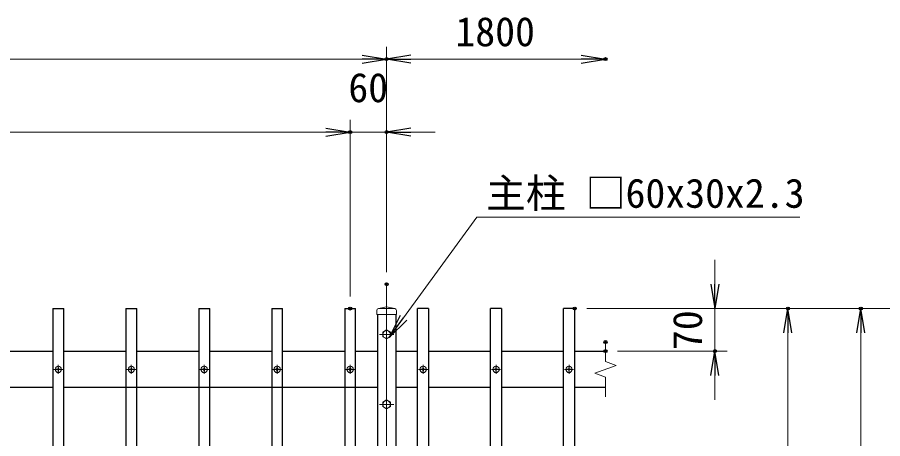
# Model space of a CAD drawing. Units: millimetres, scale not verified. Extents: x -4200 to 4200, y -2970 to 2970.
# Drawn here: x -1987 to -564, y 266 to 959 of the extents above; entities that cross this region are included whole.
import ezdxf
from ezdxf.enums import TextEntityAlignment as Align

# ---------------------------------------------------------------- set-up
doc = ezdxf.new("R2010")
doc.units = ezdxf.units.MM
doc.header["$LTSCALE"] = 10
doc.header["$PDMODE"] = 32
doc.header["$PDSIZE"] = 5
doc.linetypes.add('USER1', pattern=[50.8, 31.75, -6.35, 6.35, -6.35])
for name, color, linetype, lineweight in [('0-2_D-BMK', 2, 'USER1', 13), ('0-3_D-STR3', 3, 'Continuous', 13), ('0-4_D-STR-DIM', 7, 'Continuous', 13), ('0-5_0', 7, 'Continuous', 25), ('0-9_D-STR1', 1, 'Continuous', 25), ('0-B_D-STR-TXT', 7, 'Continuous', 13)]:
    doc.layers.add(name, color=color, linetype=linetype, lineweight=lineweight)
doc.layers.add('0-6_Defpoints', color=8, linetype='Continuous')
doc.styles.add('ＭＳ ゴシック', font='')
doc.styles.get('ＭＳ ゴシック').set_extended_font_data('MS Gothic')

# ---------------------------------------------------------------- blocks, each defined once
blk = doc.blocks.new('_Open')
at = {"layer": '0-5_0'}
blk.add_line((-10, 1.667), (0, 0), dxfattribs=at)
blk.add_lwpolyline([(-10, -1.667), (0, 0), (-10, 0)], dxfattribs=at)
blk = doc.blocks.new('MLeader1')
at = {"layer": '0-B_D-STR-TXT'}
blk.add_line((-1221.27, 630.48), (-700.17, 630.48), dxfattribs=at)
at = {"layer": '0-B_D-STR-TXT', "lineweight": 25}
blk.add_line((-1346.56, 460.86), (-1375.5, 432.45), dxfattribs=at)
at = {"layer": '0-B_D-STR-TXT'}
blk.add_lwpolyline([(-1351.95, 464.78), (-1231.27, 630.48), (-1221.27, 630.48)], dxfattribs=at)
at = {"layer": '0-B_D-STR-TXT', "lineweight": 25}
blk.add_lwpolyline([(-1357.34, 468.71), (-1375.5, 432.45), (-1351.95, 464.78)], dxfattribs=at)
at = {"layer": '0-B_D-STR-TXT', "style": 'ＭＳ ゴシック'}
blk.add_text('主柱 □60x30x2.3', height=48.09, dxfattribs=at).set_placement((-1216.32, 631.27), align=Align.BOTTOM_LEFT)

msp = doc.modelspace()

# ---------------------------------------------------------------- linework, layer by layer
at = {"layer": '0-2_D-BMK'}
for p, q in [((-1379.77, 520.11), (-1379.77, -339.89)), ((-1367.77, 437.61), (-1391.77, 437.61)), ((-1919.77, 387.61), (-1919.77, 372.61)), ((-1799.77, 387.61), (-1799.77, 372.61)), ((-1679.77, 387.61), (-1679.77, 372.61)), ((-1559.77, 387.61), (-1559.77, 372.61)), ((-1439.77, 387.61), (-1439.77, 372.61)), ((-1319.77, 387.61), (-1319.77, 372.61)), ((-1199.77, 387.61), (-1199.77, 372.61)), ((-1079.77, 387.61), (-1079.77, 372.61)), ((-1912.27, 380.11), (-1927.27, 380.11)), ((-1792.27, 380.11), (-1807.27, 380.11)), ((-1672.27, 380.11), (-1687.27, 380.11)), ((-1552.27, 380.11), (-1567.27, 380.11)), ((-1432.27, 380.11), (-1447.27, 380.11)), ((-1312.27, 380.11), (-1327.27, 380.11)), ((-1192.27, 380.11), (-1207.27, 380.11)), ((-1072.27, 380.11), (-1087.27, 380.11)), ((-1367.77, 322.61), (-1391.77, 322.61))]:
    msp.add_line(p, q, dxfattribs=at)
at = {"layer": '0-3_D-STR3'}
for p, q in [((-1396.02, 477.11), (-1396.02, 470.11)), ((-1396.02, 470.11), (-1363.52, 470.11)), ((-1379.77, 483.11), (-1393.02, 480.11)), ((-1393.02, 480.11), (-1366.52, 480.11)), ((-1379.77, 483.11), (-1366.52, 480.11)), ((-1363.52, 477.11), (-1363.52, 470.11)), ((-1921.6, 380.5), (-1923.12, 380.48)), ((-1923.12, 380.48), (-1923.12, 379.75)), ((-1923.12, 380.48), (-1923.12, 379.75)), ((-1921.6, 379.72), (-1923.12, 379.75)), ((-1920.67, 380.98), (-1921.6, 380.5)), ((-1920.67, 379.25), (-1921.6, 379.72)), ((-1920.65, 380.99), (-1920.16, 381.92)), ((-1920.65, 379.23), (-1920.16, 378.31)), ((-1920.14, 383.46), (-1920.16, 381.92)), ((-1920.16, 383.46), (-1919.4, 383.46)), ((-1920.14, 376.76), (-1920.16, 378.31)), ((-1920.14, 376.76), (-1919.4, 376.76)), ((-1919.4, 383.46), (-1919.38, 381.92)), ((-1919.4, 376.76), (-1919.38, 378.31)), ((-1918.89, 380.99), (-1919.38, 381.92)), ((-1918.89, 379.23), (-1919.38, 378.31)), ((-1918.87, 380.98), (-1917.94, 380.5)), ((-1918.87, 379.25), (-1917.94, 379.72)), ((-1917.94, 379.72), (-1916.42, 379.75)), ((-1801.6, 380.5), (-1803.12, 380.48)), ((-1803.12, 380.48), (-1803.12, 379.75)), ((-1803.12, 380.48), (-1803.12, 379.75)), ((-1801.6, 379.72), (-1803.12, 379.75)), ((-1800.67, 380.98), (-1801.6, 380.5)), ((-1800.67, 379.25), (-1801.6, 379.72)), ((-1800.65, 380.99), (-1800.16, 381.92)), ((-1800.65, 379.23), (-1800.16, 378.31)), ((-1800.14, 383.46), (-1800.16, 381.92)), ((-1800.16, 383.46), (-1799.4, 383.46)), ((-1800.14, 376.76), (-1800.16, 378.31)), ((-1800.14, 376.76), (-1799.4, 376.76)), ((-1799.4, 383.46), (-1799.38, 381.92)), ((-1799.4, 376.76), (-1799.38, 378.31)), ((-1798.89, 380.99), (-1799.38, 381.92)), ((-1798.89, 379.23), (-1799.38, 378.31)), ((-1798.87, 380.98), (-1797.94, 380.5)), ((-1798.87, 379.25), (-1797.94, 379.72)), ((-1797.94, 379.72), (-1796.42, 379.75)), ((-1681.6, 380.5), (-1683.12, 380.48)), ((-1683.12, 380.48), (-1683.12, 379.75)), ((-1683.12, 380.48), (-1683.12, 379.75)), ((-1681.6, 379.72), (-1683.12, 379.75)), ((-1680.67, 380.98), (-1681.6, 380.5)), ((-1680.67, 379.25), (-1681.6, 379.72)), ((-1680.65, 380.99), (-1680.16, 381.92)), ((-1680.65, 379.23), (-1680.16, 378.31)), ((-1680.14, 383.46), (-1680.16, 381.92)), ((-1680.16, 383.46), (-1679.4, 383.46)), ((-1680.14, 376.76), (-1680.16, 378.31)), ((-1680.14, 376.76), (-1679.4, 376.76)), ((-1679.4, 383.46), (-1679.38, 381.92)), ((-1679.4, 376.76), (-1679.38, 378.31)), ((-1678.89, 380.99), (-1679.38, 381.92)), ((-1678.89, 379.23), (-1679.38, 378.31)), ((-1678.87, 380.98), (-1677.94, 380.5)), ((-1678.87, 379.25), (-1677.94, 379.72)), ((-1677.94, 379.72), (-1676.42, 379.75)), ((-1561.6, 380.5), (-1563.12, 380.48)), ((-1563.12, 380.48), (-1563.12, 379.75)), ((-1563.12, 380.48), (-1563.12, 379.75)), ((-1561.6, 379.72), (-1563.12, 379.75)), ((-1560.67, 380.98), (-1561.6, 380.5)), ((-1560.67, 379.25), (-1561.6, 379.72)), ((-1560.65, 380.99), (-1560.16, 381.92)), ((-1560.65, 379.23), (-1560.16, 378.31)), ((-1560.14, 383.46), (-1560.16, 381.92)), ((-1560.16, 383.46), (-1559.4, 383.46)), ((-1560.14, 376.76), (-1560.16, 378.31)), ((-1560.14, 376.76), (-1559.4, 376.76)), ((-1559.4, 383.46), (-1559.38, 381.92)), ((-1559.4, 376.76), (-1559.38, 378.31)), ((-1558.89, 380.99), (-1559.38, 381.92)), ((-1558.89, 379.23), (-1559.38, 378.31)), ((-1558.87, 380.98), (-1557.94, 380.5)), ((-1558.87, 379.25), (-1557.94, 379.72)), ((-1557.94, 379.72), (-1556.42, 379.75)), ((-1441.6, 380.5), (-1443.12, 380.48)), ((-1443.12, 380.48), (-1443.12, 379.75)), ((-1443.12, 380.48), (-1443.12, 379.75)), ((-1441.6, 379.72), (-1443.12, 379.75)), ((-1440.67, 380.98), (-1441.6, 380.5)), ((-1440.67, 379.25), (-1441.6, 379.72)), ((-1440.65, 380.99), (-1440.16, 381.92)), ((-1440.65, 379.23), (-1440.16, 378.31)), ((-1440.14, 383.46), (-1440.16, 381.92)), ((-1440.16, 383.46), (-1439.4, 383.46)), ((-1440.14, 376.76), (-1440.16, 378.31)), ((-1440.14, 376.76), (-1439.4, 376.76)), ((-1439.4, 383.46), (-1439.38, 381.92)), ((-1439.4, 376.76), (-1439.38, 378.31)), ((-1438.89, 380.99), (-1439.38, 381.92)), ((-1438.89, 379.23), (-1439.38, 378.31)), ((-1438.87, 380.98), (-1437.94, 380.5)), ((-1438.87, 379.25), (-1437.94, 379.72)), ((-1437.94, 379.72), (-1436.42, 379.75)), ((-1321.6, 380.5), (-1323.12, 380.48)), ((-1323.12, 380.48), (-1323.12, 379.75)), ((-1323.12, 380.48), (-1323.12, 379.75)), ((-1321.6, 379.72), (-1323.12, 379.75)), ((-1320.67, 380.98), (-1321.6, 380.5)), ((-1320.67, 379.25), (-1321.6, 379.72)), ((-1320.65, 380.99), (-1320.16, 381.92)), ((-1320.65, 379.23), (-1320.16, 378.31)), ((-1320.14, 383.46), (-1320.16, 381.92)), ((-1320.16, 383.46), (-1319.4, 383.46)), ((-1320.14, 376.76), (-1320.16, 378.31)), ((-1320.14, 376.76), (-1319.4, 376.76)), ((-1319.4, 383.46), (-1319.38, 381.92)), ((-1319.4, 376.76), (-1319.38, 378.31)), ((-1318.89, 380.99), (-1319.38, 381.92)), ((-1318.89, 379.23), (-1319.38, 378.31)), ((-1318.87, 380.98), (-1317.94, 380.5)), ((-1318.87, 379.25), (-1317.94, 379.72)), ((-1317.94, 379.72), (-1316.42, 379.75)), ((-1201.6, 380.5), (-1203.12, 380.48)), ((-1203.12, 380.48), (-1203.12, 379.75)), ((-1203.12, 380.48), (-1203.12, 379.75)), ((-1201.6, 379.72), (-1203.12, 379.75)), ((-1200.67, 380.98), (-1201.6, 380.5)), ((-1200.67, 379.25), (-1201.6, 379.72)), ((-1200.65, 380.99), (-1200.16, 381.92)), ((-1200.65, 379.23), (-1200.16, 378.31)), ((-1200.14, 383.46), (-1200.16, 381.92)), ((-1200.16, 383.46), (-1199.4, 383.46)), ((-1200.14, 376.76), (-1200.16, 378.31)), ((-1200.14, 376.76), (-1199.4, 376.76)), ((-1199.4, 383.46), (-1199.38, 381.92)), ((-1199.4, 376.76), (-1199.38, 378.31)), ((-1198.89, 380.99), (-1199.38, 381.92)), ((-1198.89, 379.23), (-1199.38, 378.31)), ((-1198.87, 380.98), (-1197.94, 380.5)), ((-1198.87, 379.25), (-1197.94, 379.72)), ((-1197.94, 379.72), (-1196.42, 379.75)), ((-1081.6, 380.5), (-1083.12, 380.48)), ((-1083.12, 380.48), (-1083.12, 379.75)), ((-1083.12, 380.48), (-1083.12, 379.75)), ((-1081.6, 379.72), (-1083.12, 379.75)), ((-1080.67, 380.98), (-1081.6, 380.5)), ((-1080.67, 379.25), (-1081.6, 379.72)), ((-1080.65, 380.99), (-1080.16, 381.92)), ((-1080.65, 379.23), (-1080.16, 378.31)), ((-1080.14, 383.46), (-1080.16, 381.92)), ((-1080.16, 383.46), (-1079.4, 383.46)), ((-1080.14, 376.76), (-1080.16, 378.31)), ((-1080.14, 376.76), (-1079.4, 376.76)), ((-1079.4, 383.46), (-1079.38, 381.92)), ((-1079.4, 376.76), (-1079.38, 378.31)), ((-1078.89, 380.99), (-1079.38, 381.92)), ((-1078.89, 379.23), (-1079.38, 378.31)), ((-1078.87, 380.98), (-1077.94, 380.5)), ((-1078.87, 379.25), (-1077.94, 379.72)), ((-1077.94, 379.72), (-1076.42, 379.75))]:
    msp.add_line(p, q, dxfattribs=at)
for points in [[(-1373.27, 441.36), (-1379.77, 445.12), (-1386.27, 441.36), (-1386.27, 433.86), (-1379.77, 430.11), (-1373.27, 433.86)], [(-1373.27, 326.36), (-1379.77, 330.12), (-1386.27, 326.36), (-1386.27, 318.86), (-1379.77, 315.11), (-1373.27, 318.86)]]:
    msp.add_lwpolyline(points, close=True, dxfattribs=at)
for points in [[(-1917.94, 380.5), (-1916.42, 380.48), (-1916.42, 379.75)], [(-1797.94, 380.5), (-1796.42, 380.48), (-1796.42, 379.75)], [(-1677.94, 380.5), (-1676.42, 380.48), (-1676.42, 379.75)], [(-1557.94, 380.5), (-1556.42, 380.48), (-1556.42, 379.75)], [(-1437.94, 380.5), (-1436.42, 380.48), (-1436.42, 379.75)], [(-1317.94, 380.5), (-1316.42, 380.48), (-1316.42, 379.75)], [(-1197.94, 380.5), (-1196.42, 380.48), (-1196.42, 379.75)], [(-1077.94, 380.5), (-1076.42, 380.48), (-1076.42, 379.75)]]:
    msp.add_lwpolyline(points, dxfattribs=at)
for centre, radius in [((-1379.77, 437.61), 6.25), ((-1919.77, 380.11), 5.25), ((-1799.77, 380.11), 5.25), ((-1679.77, 380.11), 5.25), ((-1559.77, 380.11), 5.25), ((-1439.77, 380.11), 5.25), ((-1319.77, 380.11), 5.25), ((-1199.77, 380.11), 5.25), ((-1079.77, 380.11), 5.25), ((-1379.77, 322.61), 6.25)]:
    msp.add_circle(centre, radius, dxfattribs=at)
for centre, start, end in [((-1393.02, 477.11), 90, 180), ((-1366.52, 477.11), 0, 90)]:
    msp.add_arc(centre, 3, start, end, dxfattribs=at)
at = {"layer": '0-4_D-STR-DIM'}
for p, q in [((-1379.77, 540.11), (-1379.77, 910.11)), ((-1379.77, 540.11), (-1379.77, 910.11)), ((-3139.77, 890.11), (-1419.77, 890.11)), ((-1339.77, 890.11), (-1059.77, 890.11)), ((-1439.77, 500.11), (-1439.77, 790.11)), ((-1439.77, 500.11), (-1439.77, 790.11)), ((-1379.77, 540.11), (-1379.77, 790.11)), ((-3079.77, 770.11), (-1479.77, 770.11)), ((-1479.77, 770.11), (-1519.77, 770.11)), ((-1439.77, 770.11), (-1379.77, 770.11)), ((-1339.77, 770.11), (-1299.77, 770.11)), ((-839.77, 520.11), (-839.77, 560.11)), ((-1050.27, 480.11), (-699.77, 480.11)), ((-1050.27, 480.11), (-579.77, 480.11)), ((-1050.27, 480.11), (-459.24, 480.11)), ((-1050.27, 480.11), (-819.77, 480.11)), ((-839.77, 480.11), (-839.77, 410.11)), ((-719.77, -29.89), (-719.77, 440.11)), ((-599.77, -79.89), (-599.77, 440.11)), ((-1019.77, 425.11), (-1019.77, 392.94)), ((-999.77, 410.11), (-819.77, 410.11)), ((-1037.39, 373.7), (-1002.15, 386.52)), ((-1002.15, 386.52), (-1019.77, 392.94)), ((-1019.77, 367.29), (-1037.39, 373.7)), ((-839.77, 370.11), (-839.77, 330.11)), ((-1019.77, 367.29), (-1019.77, 335.11))]:
    msp.add_line(p, q, dxfattribs=at)
at = {"layer": '0-6_Defpoints'}
for p in [(-1379.77, 890.11), (-1019.77, 890.11), (-1439.77, 770.11), (-1379.77, 770.11), (-1379.77, 520.11), (-1439.77, 480.11), (-1070.27, 480.11), (-719.77, 480.11), (-599.77, 480.11), (-1019.77, 425.11), (-1019.77, 410.11), (-839.77, 410.11)]:
    msp.add_point(p, dxfattribs=at)
at = {"layer": '0-9_D-STR1'}
for p, q in [((-1928.77, 480.11), (-1910.77, 480.11)), ((-1808.77, 480.11), (-1790.77, 480.11)), ((-1688.77, 480.11), (-1670.77, 480.11)), ((-1568.77, 480.11), (-1550.77, 480.11)), ((-1448.77, 480.11), (-1430.77, 480.11)), ((-1394.77, 470.11), (-1394.77, -289.89)), ((-1364.77, 470.11), (-1364.77, -289.89)), ((-1310.77, 480.11), (-1328.77, 480.11)), ((-1190.77, 480.11), (-1208.77, 480.11)), ((-1070.77, 480.11), (-1088.77, 480.11)), ((-2030.77, 410.11), (-1928.77, 410.11)), ((-1910.77, 410.11), (-1808.77, 410.11)), ((-1790.77, 410.11), (-1688.77, 410.11)), ((-1670.77, 410.11), (-1568.77, 410.11)), ((-1550.77, 410.11), (-1448.77, 410.11)), ((-1430.77, 410.11), (-1394.77, 410.11)), ((-1364.77, 410.11), (-1328.77, 410.11)), ((-1310.77, 410.11), (-1208.77, 410.11)), ((-1190.77, 410.11), (-1088.77, 410.11)), ((-1070.77, 410.11), (-1019.77, 410.11)), ((-1928.77, 350.11), (-2030.77, 350.11)), ((-1808.77, 350.11), (-1910.77, 350.11)), ((-1394.77, 350.11), (-1863.67, 350.11)), ((-1688.77, 350.11), (-1790.77, 350.11)), ((-1568.77, 350.11), (-1670.77, 350.11)), ((-1448.77, 350.11), (-1550.77, 350.11)), ((-1394.77, 350.11), (-1430.77, 350.11)), ((-1328.77, 350.11), (-1364.77, 350.11)), ((-1208.77, 350.11), (-1310.77, 350.11)), ((-1088.77, 350.11), (-1190.77, 350.11)), ((-1019.77, 350.11), (-1070.77, 350.11))]:
    msp.add_line(p, q, dxfattribs=at)
for points in [[(-1928.77, 480.11), (-1928.77, -69.89), (-1910.77, -69.89), (-1910.77, 480.11)], [(-1808.77, 480.11), (-1808.77, -69.89), (-1790.77, -69.89), (-1790.77, 480.11)], [(-1688.77, 480.11), (-1688.77, -69.89), (-1670.77, -69.89), (-1670.77, 480.11)], [(-1568.77, 480.11), (-1568.77, -69.89), (-1550.77, -69.89), (-1550.77, 480.11)], [(-1448.77, 480.11), (-1448.77, -69.89), (-1430.77, -69.89), (-1430.77, 480.11)], [(-1310.77, 480.11), (-1310.77, -69.89), (-1328.77, -69.89), (-1328.77, 480.11)], [(-1190.77, 480.11), (-1190.77, -69.89), (-1208.77, -69.89), (-1208.77, 480.11)], [(-1070.77, 480.11), (-1070.77, -69.89), (-1088.77, -69.89), (-1088.77, 480.11)]]:
    msp.add_lwpolyline(points, dxfattribs=at)

# ---------------------------------------------------------------- block references
at = {"layer": '0-4_D-STR-DIM', "xscale": 4, "yscale": 4}
for p in [(-1379.77, 890.11), (-1019.77, 890.11), (-1439.77, 770.11), (-1439.77, 770.11)]:
    msp.add_blockref('_Open', p, dxfattribs=at)
for p, rotation in [((-1379.77, 890.11), 180), ((-1379.77, 770.11), 180), ((-839.77, 480.11), 270), ((-719.77, 480.11), 90), ((-599.77, 480.11), 90), ((-839.77, 410.11), 90)]:
    msp.add_blockref('_Open', p, dxfattribs=dict(at, rotation=rotation))
at = {"layer": '0-B_D-STR-TXT'}
msp.add_blockref('MLeader1', (0, 0), dxfattribs=at)

# ---------------------------------------------------------------- texts
at = {"layer": '0-4_D-STR-DIM', "style": 'ＭＳ ゴシック'}
for s, p in [('1800', (-1266.67, 896.86)), ('60', (-1442.77, 804.86))]:
    msp.add_text(s, height=48.09, dxfattribs=at).set_placement(p, align=Align.BOTTOM_LEFT)
msp.add_text('70', height=48.09, rotation=90, dxfattribs=at).set_placement((-846.51, 411.86), align=Align.BOTTOM_LEFT)

doc.saveas('drawing.dxf')
